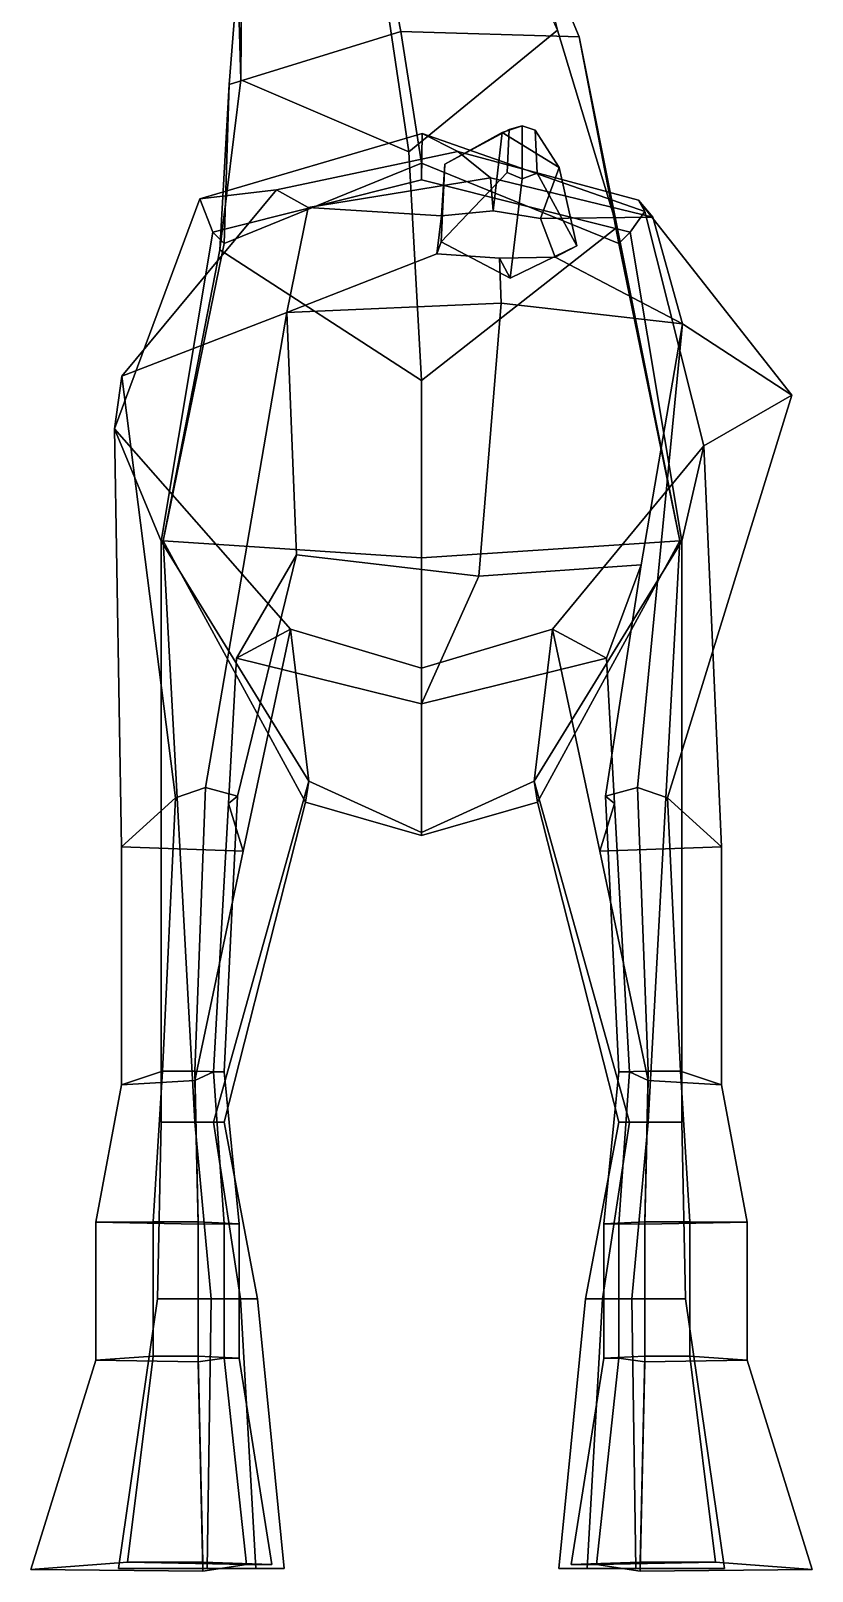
# Model space of a CAD drawing. Extents: x -125 to 83, y -151 to 364.
# Drawn here: x -82.8 to 82.8, y -151.2 to 175.3 of the extents above; entities that cross this region are included whole.
import ezdxf

# ---------------------------------------------------------------- set-up
doc = ezdxf.new("R2010")
doc.units = 0

msp = doc.modelspace()

# ---------------------------------------------------------------- linework, layer by layer
for points in [[(-38.885258, 187.292892, 167.400757), (-38.313564, 164.933929, 180.497772), (-37.962856, 213.10939, 207.168335), (-43.459381, 242.257141, 210.64621)], [(28.791374, 175.503693, 180.798462), (6.377842, 226.080399, 207.854843), (-6.787076, 177.236465, 211.239288), (-2.675127, 149.687653, 198.012787)], [(-38.313564, 164.933929, 180.497772), (-2.675127, 149.687653, 198.012787), (-6.787076, 177.236465, 211.239288), (-37.962856, 213.10939, 207.168335)], [(-4.400707, 175.187454, 144.453934), (-40.773338, 163.962677, 147.767288), (-38.885258, 187.292892, 167.400757), (-9.152091, 199.883392, 164.195862)], [(-4.400707, 175.187454, 144.453934), (-9.152091, 199.883392, 164.195862), (22.683449, 199.881317, 167.865845), (33.37426, 174.092957, 148.017242)], [(33.37426, 174.092957, 148.017242), (22.683449, 199.881317, 167.865845), (28.791374, 175.503693, 180.798462), (41.450428, 133.71962, 161.204773)], [(-42.729443, 128.908157, 161.155136), (-38.313564, 164.933929, 180.497772), (-38.885258, 187.292892, 167.400757), (-40.773338, 163.962677, 147.767288)], [(-41.803062, 130.234909, 122.744209), (-40.773338, 163.962677, 147.767288), (-4.400707, 175.187454, 144.453934), (0, 147.283051, 124.350525)], [(41.803062, 130.234909, 122.744209), (0, 147.283051, 124.350525), (-4.400707, 175.187454, 144.453934), (33.37426, 174.092957, 148.017242)], [(41.450428, 133.71962, 161.204773), (28.791374, 175.503693, 180.798462), (-2.675127, 149.687653, 198.012787), (0, 101.249313, 187.865921)], [(54.751179, 67.228371, 141.280304), (41.803062, 130.234909, 122.744209), (33.37426, 174.092957, 148.017242), (41.450428, 133.71962, 161.204773)], [(-54.751179, 67.228371, 141.280304), (-42.729443, 128.908157, 161.155136), (-40.773338, 163.962677, 147.767288), (-41.803062, 130.234909, 122.744209)], [(-42.729443, 128.908157, 161.155136), (0, 101.249313, 187.865921), (-2.675127, 149.687653, 198.012787), (-38.313564, 164.933929, 180.497772)], [(-46.987511, 139.726822, 9.346313), (-44.240997, 132.665176, 92.128342), (0, 143.786972, 91.892464), (0.17628, 153.595398, 21.717419)], [(0.17628, 153.595398, 21.717419), (7.671607, 149.790848, -15.162457), (-30.735744, 141.627258, -24.501207), (-46.987511, 139.726822, 9.346313)], [(47.340069, 137.018036, 28.949497), (0.17628, 153.595398, 21.717419), (0, 143.786972, 91.892464), (44.240997, 132.665176, 92.128342)], [(0.17628, 153.595398, 21.717419), (47.340069, 137.018036, 28.949497), (45.996861, 139.423721, -8.554616), (7.671607, 149.790848, -15.162457)], [(18.147856, 145.32196, -82.664185), (4.174526, 130.606812, -73.957863), (4.96375, 147.065796, -63.556217), (18.595926, 154.430862, -81.005142)], [(4.96375, 147.065796, -63.556217), (4.209565, 136.159164, -53.777355), (15.206003, 137.154694, -53.721924), (17.059198, 153.821976, -59.868282)], [(18.595926, 154.430862, -81.005142), (4.96375, 147.065796, -63.556217), (17.059198, 153.821976, -59.868282), (21.33436, 155.210403, -80.30307)], [(29.144838, 146.371429, -58.530895), (17.059198, 153.821976, -59.868282), (15.206003, 137.154694, -53.721924), (25.231163, 135.555466, -49.408642)], [(24.068083, 154.273682, -79.86792), (21.33436, 155.210403, -80.30307), (17.059198, 153.821976, -59.868282), (29.144838, 146.371429, -58.530895)], [(21.340763, 143.985046, -82.228783), (18.147856, 145.32196, -82.664185), (18.595926, 154.430862, -81.005142), (21.33436, 155.210403, -80.30307)], [(21.340763, 143.985046, -82.228783), (21.33436, 155.210403, -80.30307), (24.068083, 154.273682, -79.86792), (24.526556, 145.138824, -81.338562)], [(24.526556, 145.138824, -81.338562), (24.068083, 154.273682, -79.86792), (29.144838, 146.371429, -58.530895), (32.888336, 129.782242, -67.990562)], [(0, 143.786972, 91.892464), (-44.240997, 132.665176, 92.128342), (-41.803062, 130.234909, 122.744209), (0, 147.283051, 124.350525)], [(7.671607, 149.790848, -15.162457), (14.607301, 144.145477, -49.647385), (-24.039255, 137.905518, -48.199696), (-30.735744, 141.627258, -24.501207)], [(0, 143.786972, 91.892464), (0, 147.283051, 124.350525), (41.803062, 130.234909, 122.744209), (44.240997, 132.665176, 92.128342)], [(4.174526, 130.606812, -73.957863), (3.238928, 128.066803, -60.767242), (4.209565, 136.159164, -53.777355), (4.96375, 147.065796, -63.556217)], [(7.671607, 149.790848, -15.162457), (45.996861, 139.423721, -8.554616), (49.006176, 135.807892, -33.019375), (14.607301, 144.145477, -49.647385)], [(4.209565, 136.159164, -53.777355), (-24.039255, 137.905518, -48.199696), (14.607301, 144.145477, -49.647385), (15.206003, 137.154694, -53.721924)], [(21.340763, 143.985046, -82.228783), (18.783218, 122.9319, -73.417419), (4.174526, 130.606812, -73.957863), (18.147856, 145.32196, -82.664185)], [(25.231163, 135.555466, -49.408642), (15.206003, 137.154694, -53.721924), (14.607301, 144.145477, -49.647385), (49.006176, 135.807892, -33.019375)], [(21.340763, 143.985046, -82.228783), (24.526556, 145.138824, -81.338562), (32.888336, 129.782242, -67.990562), (18.783218, 122.9319, -73.417419)], [(32.888336, 129.782242, -67.990562), (29.144838, 146.371429, -58.530895), (25.231163, 135.555466, -49.408642), (28.34848, 127.345734, -55.548969)], [(-46.987511, 139.726822, 9.346313), (-30.735744, 141.627258, -24.501207), (-63.523182, 102.156563, -37.293053), (-65.045494, 90.957916, 11.291101)], [(-63.523182, 102.156563, -37.293053), (-30.735744, 141.627258, -24.501207), (-24.039255, 137.905518, -48.199696), (-28.516211, 115.642296, -57.462017)], [(-65.045494, 90.957916, 11.291101), (-55.196064, 67.182831, 93.057167), (-44.240997, 132.665176, 92.128342), (-46.987511, 139.726822, 9.346313)], [(3.238928, 128.066803, -60.767242), (-28.516211, 115.642296, -57.462017), (-24.039255, 137.905518, -48.199696), (4.209565, 136.159164, -53.777355)], [(78.450127, 98.079521, -7.788118), (55.286987, 113.235741, -40.046013), (49.006176, 135.807892, -33.019375), (45.996861, 139.423721, -8.554616)], [(47.340069, 137.018036, 28.949497), (59.843903, 87.371475, 37.245647), (78.450127, 98.079521, -7.788118), (45.996861, 139.423721, -8.554616)], [(28.34848, 127.345734, -55.548969), (25.231163, 135.555466, -49.408642), (49.006176, 135.807892, -33.019375), (55.286987, 113.235741, -40.046013)], [(59.843903, 87.371475, 37.245647), (47.340069, 137.018036, 28.949497), (44.240997, 132.665176, 92.128342), (55.196064, 67.182831, 93.057167)], [(-55.196064, 67.182831, 93.057167), (-54.751179, 67.228371, 141.280304), (-41.803062, 130.234909, 122.744209), (-44.240997, 132.665176, 92.128342)], [(54.751179, 67.228371, 141.280304), (41.450428, 133.71962, 161.204773), (0, 101.249313, 187.865921), (0, 63.613926, 181.441666)], [(55.196064, 67.182831, 93.057167), (44.240997, 132.665176, 92.128342), (41.803062, 130.234909, 122.744209), (54.751179, 67.228371, 141.280304)], [(-54.751179, 67.228371, 141.280304), (0, 63.613926, 181.441666), (0, 101.249313, 187.865921), (-42.729443, 128.908157, 161.155136)], [(3.238928, 128.066803, -60.767242), (16.526852, 127.124039, -61.800941), (16.862112, 117.59893, -65.029594), (-28.516211, 115.642296, -57.462017)], [(18.783218, 122.9319, -73.417419), (16.526852, 127.124039, -61.800941), (3.238928, 128.066803, -60.767242), (4.174526, 130.606812, -73.957863)], [(18.783218, 122.9319, -73.417419), (32.888336, 129.782242, -67.990562), (28.34848, 127.345734, -55.548969), (16.526852, 127.124039, -61.800941)], [(28.34848, 127.345734, -55.548969), (55.286987, 113.235741, -40.046013), (16.862112, 117.59893, -65.029594), (16.526852, 127.124039, -61.800941)], [(12.163473, 59.761002, -52.075634), (-26.483082, 64.237991, -48.819004), (-28.516211, 115.642296, -57.462017), (16.862112, 117.59893, -65.029594)], [(12.163473, 59.761002, -52.075634), (16.862112, 117.59893, -65.029594), (55.286987, 113.235741, -40.046013), (46.562347, 62.140358, -33.638683)], [(-28.516211, 115.642296, -57.462017), (-45.741467, 14.930993, -56.940601), (-52.094276, 12.784104, -52.670887), (-63.523182, 102.156563, -37.293053)], [(-28.516211, 115.642296, -57.462017), (-26.483082, 64.237991, -48.819004), (-38.965599, 13.139636, -53.377975), (-45.741467, 14.930993, -56.940601)], [(55.286987, 113.235741, -40.046013), (45.741467, 14.930993, -56.940601), (38.965599, 13.139636, -53.377975), (46.562347, 62.140358, -33.638683)], [(55.286987, 113.235741, -40.046013), (78.450127, 98.079521, -7.788118), (52.094276, 12.784104, -52.670887), (45.741467, 14.930993, -56.940601)], [(-65.045494, 90.957916, 11.291101), (-63.523182, 102.156563, -37.293053), (-52.094276, 12.784104, -52.670887), (-63.588051, 2.377827, 3.189799)], [(59.843903, 87.371475, 37.245647), (63.588051, 2.377827, 3.189799), (52.094276, 12.784104, -52.670887), (78.450127, 98.079521, -7.788118)], [(-27.790356, 48.528271, 24.341827), (-23.856325, 16.305479, 93.982857), (-55.196064, 67.182831, 93.057167), (-65.045494, 90.957916, 11.291101)], [(-65.045494, 90.957916, 11.291101), (-63.588051, 2.377827, 3.189799), (-37.754715, 1.41177, 7.847496), (-27.790356, 48.528271, 24.341827)], [(27.790356, 48.528271, 24.341827), (59.843903, 87.371475, 37.245647), (55.196064, 67.182831, 93.057167), (23.856325, 16.305479, 93.982857)], [(59.843903, 87.371475, 37.245647), (27.790356, 48.528271, 24.341827), (37.754715, 1.41177, 7.847496), (63.588051, 2.377827, 3.189799)], [(-48.027348, -56.033741, 129.883881), (-54.751179, 67.228371, 141.280304), (-55.196064, 67.182831, 93.057167), (-55.196064, -56.033741, 111.248528)], [(-44.093319, -56.033741, 111.665085), (-55.196064, -56.033741, 111.248528), (-55.196064, 67.182831, 93.057167), (-23.856325, 16.305479, 93.982857)], [(0, 4.757442, 141.280304), (0, 63.613926, 181.441666), (-54.751179, 67.228371, 141.280304), (-24.585321, 11.830916, 127.914009)], [(-41.803062, -56.033741, 124.607704), (-24.585321, 11.830916, 127.914009), (-54.751179, 67.228371, 141.280304), (-48.027348, -56.033741, 129.883881)], [(0, 4.757442, 141.280304), (24.585321, 11.830916, 127.914009), (54.751179, 67.228371, 141.280304), (0, 63.613926, 181.441666)], [(44.093319, -56.033741, 111.665085), (23.856325, 16.305479, 93.982857), (55.196064, 67.182831, 93.057167), (55.196064, -56.033741, 111.248528)], [(41.803062, -56.033741, 124.607704), (48.027348, -56.033741, 129.883881), (54.751179, 67.228371, 141.280304), (24.585321, 11.830916, 127.914009)], [(48.027348, -56.033741, 129.883881), (55.196064, -56.033741, 111.248528), (55.196064, 67.182831, 93.057167), (54.751179, 67.228371, 141.280304)], [(-38.965599, 13.139636, -53.377975), (-26.483082, 64.237991, -48.819004), (-39.198265, 42.33205, -23.737019), (-40.906391, 11.582092, -50.280361)], [(0, 32.707623, -23.532904), (-39.198265, 42.33205, -23.737019), (-26.483082, 64.237991, -48.819004), (12.163473, 59.761002, -52.075634)], [(0, 32.707623, -23.532904), (12.163473, 59.761002, -52.075634), (46.562347, 62.140358, -33.638683), (39.198265, 42.33205, -23.737019)], [(46.562347, 62.140358, -33.638683), (38.965599, 13.139636, -53.377975), (40.906391, 11.582092, -50.280361), (39.198265, 42.33205, -23.737019)], [(-37.754715, 1.41177, 7.847496), (-40.906391, 11.582092, -50.280361), (-39.198265, 42.33205, -23.737019), (-27.790356, 48.528271, 24.341827)], [(-27.790356, 48.528271, 24.341827), (-39.198265, 42.33205, -23.737019), (0, 32.707623, -23.532904), (0, 40.245144, 24.341827)], [(0, 40.245144, 24.341827), (0, 5.436996, 94.213356), (-23.856325, 16.305479, 93.982857), (-27.790356, 48.528271, 24.341827)], [(0, 40.245144, 24.341827), (27.790356, 48.528271, 24.341827), (23.856325, 16.305479, 93.982857), (0, 5.436996, 94.213356)], [(27.790356, 48.528271, 24.341827), (0, 40.245144, 24.341827), (0, 32.707623, -23.532904), (39.198265, 42.33205, -23.737019)], [(37.754715, 1.41177, 7.847496), (27.790356, 48.528271, 24.341827), (39.198265, 42.33205, -23.737019), (40.906391, 11.582092, -50.280361)], [(-48.027348, -45.183441, -57.533676), (-54.85437, -45.183441, -57.533676), (-52.094276, 12.784104, -52.670887), (-45.741467, 14.930993, -56.940601)], [(-45.741467, 14.930993, -56.940601), (-38.965599, 13.139636, -53.377975), (-41.803062, -45.332352, -57.533676), (-48.027348, -45.183441, -57.533676)], [(-44.093319, -56.033741, 111.665085), (-23.856325, 16.305479, 93.982857), (-24.585321, 11.830916, 127.914009), (-41.803062, -56.033741, 124.607704)], [(-41.803062, -45.332352, -57.533676), (-38.965599, 13.139636, -53.377975), (-40.906391, 11.582092, -50.280361), (-44.083553, -45.340538, -57.533676)], [(0, 5.436996, 94.213356), (0, 4.757442, 141.280304), (-24.585321, 11.830916, 127.914009), (-23.856325, 16.305479, 93.982857)], [(0, 5.436996, 94.213356), (23.856325, 16.305479, 93.982857), (24.585321, 11.830916, 127.914009), (0, 4.757442, 141.280304)], [(44.093319, -56.033741, 111.665085), (41.803062, -56.033741, 124.607704), (24.585321, 11.830916, 127.914009), (23.856325, 16.305479, 93.982857)], [(45.741467, 14.930993, -56.940601), (48.027348, -45.183441, -57.533676), (41.803062, -45.332352, -57.533676), (38.965599, 13.139636, -53.377975)], [(41.803062, -45.332352, -57.533676), (44.083553, -45.340538, -57.533676), (40.906391, 11.582092, -50.280361), (38.965599, 13.139636, -53.377975)], [(48.027348, -45.183441, -57.533676), (45.741467, 14.930993, -56.940601), (52.094276, 12.784104, -52.670887), (54.85437, -45.183441, -57.533676)], [(-52.094276, 12.784104, -52.670887), (-54.85437, -45.183441, -57.533676), (-63.588051, -48.109428, -9.157142), (-63.588051, 2.377827, 3.189799)], [(-44.083553, -45.340538, -57.533676), (-40.906391, 11.582092, -50.280361), (-37.754715, 1.41177, 7.847496), (-48.027348, -47.162434, -9.157142)], [(44.083553, -45.340538, -57.533676), (48.027348, -47.162434, -9.157142), (37.754715, 1.41177, 7.847496), (40.906391, 11.582092, -50.280361)], [(52.094276, 12.784104, -52.670887), (63.588051, 2.377827, 3.189799), (63.588051, -48.109428, -9.157142), (54.85437, -45.183441, -57.533676)], [(-63.588051, 2.377827, 3.189799), (-63.588051, -48.109428, -9.157142), (-48.027348, -47.162434, -9.157142), (-37.754715, 1.41177, 7.847496)], [(63.588051, 2.377827, 3.189799), (37.754715, 1.41177, 7.847496), (48.027348, -47.162434, -9.157142), (63.588051, -48.109428, -9.157142)], [(-69.012375, -77.201744, -37.771091), (-63.588051, -48.109428, -9.157142), (-54.85437, -45.183441, -57.533676), (-56.824913, -77.149879, -69.850327)], [(-56.824913, -77.149879, -69.850327), (-54.85437, -45.183441, -57.533676), (-48.027348, -45.183441, -57.533676), (-47.298107, -77.149879, -71.011612)], [(-38.612396, -77.517601, -70.666359), (-47.298107, -77.149879, -71.011612), (-48.027348, -45.183441, -57.533676), (-41.803062, -45.332352, -57.533676)], [(-47.298107, -77.586189, -37.771091), (-41.794704, -77.537781, -69.823059), (-44.083553, -45.340538, -57.533676), (-48.027348, -47.162434, -9.157142)], [(-41.794704, -77.537781, -69.823059), (-38.612396, -77.517601, -70.666359), (-41.803062, -45.332352, -57.533676), (-44.083553, -45.340538, -57.533676)], [(38.612396, -77.517601, -70.666359), (41.803062, -45.332352, -57.533676), (48.027348, -45.183441, -57.533676), (47.298107, -77.149879, -71.011612)], [(41.794704, -77.537781, -69.823059), (44.083553, -45.340538, -57.533676), (41.803062, -45.332352, -57.533676), (38.612396, -77.517601, -70.666359)], [(47.298107, -77.586189, -37.771091), (48.027348, -47.162434, -9.157142), (44.083553, -45.340538, -57.533676), (41.794704, -77.537781, -69.823059)], [(56.824913, -77.149879, -69.850327), (47.298107, -77.149879, -71.011612), (48.027348, -45.183441, -57.533676), (54.85437, -45.183441, -57.533676)], [(69.012375, -77.201744, -37.771091), (56.824913, -77.149879, -69.850327), (54.85437, -45.183441, -57.533676), (63.588051, -48.109428, -9.157142)], [(-47.298107, -77.586189, -37.771091), (-48.027348, -47.162434, -9.157142), (-63.588051, -48.109428, -9.157142), (-69.012375, -77.201744, -37.771091)], [(47.298107, -77.586189, -37.771091), (69.012375, -77.201744, -37.771091), (63.588051, -48.109428, -9.157142), (48.027348, -47.162434, -9.157142)], [(-38.367561, -93.479431, 95.436691), (-55.909901, -93.479431, 94.778519), (-55.196064, -56.033741, 111.248528), (-44.093319, -56.033741, 111.665085)], [(-44.583328, -93.479431, 124.222374), (-48.027348, -56.033741, 129.883881), (-55.196064, -56.033741, 111.248528), (-55.909901, -93.479431, 94.778519)], [(-44.583328, -93.479431, 124.222374), (-34.748959, -93.479431, 115.886017), (-41.803062, -56.033741, 124.607704), (-48.027348, -56.033741, 129.883881)], [(-34.748959, -93.479431, 115.886017), (-38.367561, -93.479431, 95.436691), (-44.093319, -56.033741, 111.665085), (-41.803062, -56.033741, 124.607704)], [(34.748959, -93.479431, 115.886017), (41.803062, -56.033741, 124.607704), (44.093319, -56.033741, 111.665085), (38.367561, -93.479431, 95.436691)], [(44.583328, -93.479431, 124.222374), (48.027348, -56.033741, 129.883881), (41.803062, -56.033741, 124.607704), (34.748959, -93.479431, 115.886017)], [(38.367561, -93.479431, 95.436691), (44.093319, -56.033741, 111.665085), (55.196064, -56.033741, 111.248528), (55.909901, -93.479431, 94.778519)], [(44.583328, -93.479431, 124.222374), (55.909901, -93.479431, 94.778519), (55.196064, -56.033741, 111.248528), (48.027348, -56.033741, 129.883881)], [(-69.012375, -106.441193, -17.307432), (-69.012375, -77.201744, -37.771091), (-56.824913, -77.149879, -69.850327), (-56.824913, -105.603165, -47.19862)], [(-47.298107, -106.82563, -17.307432), (-47.298107, -77.586189, -37.771091), (-69.012375, -77.201744, -37.771091), (-69.012375, -106.441193, -17.307432)], [(-56.824913, -105.603165, -47.19862), (-56.824913, -77.149879, -69.850327), (-47.298107, -77.149879, -71.011612), (-47.298107, -105.603165, -47.343781)], [(-38.612396, -106.010994, -47.300629), (-47.298107, -105.603165, -47.343781), (-47.298107, -77.149879, -71.011612), (-38.612396, -77.517601, -70.666359)], [(-47.298107, -106.82563, -17.307432), (-41.794704, -106.033386, -47.19521), (-41.794704, -77.537781, -69.823059), (-47.298107, -77.586189, -37.771091)], [(-41.794704, -106.033386, -47.19521), (-38.612396, -106.010994, -47.300629), (-38.612396, -77.517601, -70.666359), (-41.794704, -77.537781, -69.823059)], [(38.612396, -106.010994, -47.300629), (38.612396, -77.517601, -70.666359), (47.298107, -77.149879, -71.011612), (47.298107, -105.603165, -47.343781)], [(41.794704, -106.033386, -47.19521), (41.794704, -77.537781, -69.823059), (38.612396, -77.517601, -70.666359), (38.612396, -106.010994, -47.300629)], [(47.298107, -106.82563, -17.307432), (47.298107, -77.586189, -37.771091), (41.794704, -77.537781, -69.823059), (41.794704, -106.033386, -47.19521)], [(56.824913, -105.603165, -47.19862), (47.298107, -105.603165, -47.343781), (47.298107, -77.149879, -71.011612), (56.824913, -77.149879, -69.850327)], [(47.298107, -106.82563, -17.307432), (69.012375, -106.441193, -17.307432), (69.012375, -77.201744, -37.771091), (47.298107, -77.586189, -37.771091)], [(69.012375, -106.441193, -17.307432), (56.824913, -105.603165, -47.19862), (56.824913, -77.149879, -69.850327), (69.012375, -77.201744, -37.771091)], [(-35.107422, -150.587738, 95.279465), (-64.227699, -150.587738, 94.101349), (-55.909901, -93.479431, 94.778519), (-38.367561, -93.479431, 95.436691)], [(-45.425594, -150.587738, 146.805832), (-44.583328, -93.479431, 124.222374), (-55.909901, -93.479431, 94.778519), (-64.227699, -150.587738, 94.101349)], [(-45.425594, -150.587738, 146.805832), (-29.100542, -150.587738, 131.883759), (-34.748959, -93.479431, 115.886017), (-44.583328, -93.479431, 124.222374)], [(-29.100542, -150.587738, 131.883759), (-35.107422, -150.587738, 95.279465), (-38.367561, -93.479431, 95.436691), (-34.748959, -93.479431, 115.886017)], [(29.100542, -150.587738, 131.883759), (34.748959, -93.479431, 115.886017), (38.367561, -93.479431, 95.436691), (35.107422, -150.587738, 95.279465)], [(45.425594, -150.587738, 146.805832), (44.583328, -93.479431, 124.222374), (34.748959, -93.479431, 115.886017), (29.100542, -150.587738, 131.883759)], [(35.107422, -150.587738, 95.279465), (38.367561, -93.479431, 95.436691), (55.909901, -93.479431, 94.778519), (64.227699, -150.587738, 94.101349)], [(45.425594, -150.587738, 146.805832), (64.227699, -150.587738, 94.101349), (55.909901, -93.479431, 94.778519), (44.583328, -93.479431, 124.222374)], [(-82.781921, -150.825195, 24.965988), (-69.012375, -106.441193, -17.307432), (-56.824913, -105.603165, -47.19862), (-62.306969, -149.285919, -43.078991)], [(-46.301933, -151.182999, 24.965988), (-47.298107, -106.82563, -17.307432), (-69.012375, -106.441193, -17.307432), (-82.781921, -150.825195, 24.965988)], [(-62.306969, -149.285919, -43.078991), (-56.824913, -105.603165, -47.19862), (-47.298107, -105.603165, -47.343781), (-46.301933, -149.285919, -43.786045)], [(-31.709936, -149.768158, -43.57584), (-46.301933, -149.285919, -43.786045), (-47.298107, -105.603165, -47.343781), (-38.612396, -106.010994, -47.300629)], [(-46.301933, -151.182999, 24.965988), (-37.056217, -149.794662, -43.062393), (-41.794704, -106.033386, -47.19521), (-47.298107, -106.82563, -17.307432)], [(-37.056217, -149.794662, -43.062393), (-31.709936, -149.768158, -43.57584), (-38.612396, -106.010994, -47.300629), (-41.794704, -106.033386, -47.19521)], [(31.709936, -149.768158, -43.57584), (38.612396, -106.010994, -47.300629), (47.298107, -105.603165, -47.343781), (46.301933, -149.285919, -43.786045)], [(37.056217, -149.794662, -43.062393), (41.794704, -106.033386, -47.19521), (38.612396, -106.010994, -47.300629), (31.709936, -149.768158, -43.57584)], [(46.301933, -151.182999, 24.965988), (47.298107, -106.82563, -17.307432), (41.794704, -106.033386, -47.19521), (37.056217, -149.794662, -43.062393)], [(62.306969, -149.285919, -43.078991), (46.301933, -149.285919, -43.786045), (47.298107, -105.603165, -47.343781), (56.824913, -105.603165, -47.19862)], [(46.301933, -151.182999, 24.965988), (82.781921, -150.825195, 24.965988), (69.012375, -106.441193, -17.307432), (47.298107, -106.82563, -17.307432)], [(82.781921, -150.825195, 24.965988), (62.306969, -149.285919, -43.078991), (56.824913, -105.603165, -47.19862), (69.012375, -106.441193, -17.307432)], [(-82.781921, -150.825195, 24.965988), (-62.306969, -149.285919, -43.078991), (-37.056217, -149.794662, -43.062393), (-46.301933, -151.182999, 24.965988)], [(-62.306969, -149.285919, -43.078991), (-46.301933, -149.285919, -43.786045), (-31.709936, -149.768158, -43.57584), (-37.056217, -149.794662, -43.062393)], [(62.306969, -149.285919, -43.078991), (37.056217, -149.794662, -43.062393), (31.709936, -149.768158, -43.57584), (46.301933, -149.285919, -43.786045)], [(82.781921, -150.825195, 24.965988), (46.301933, -151.182999, 24.965988), (37.056217, -149.794662, -43.062393), (62.306969, -149.285919, -43.078991)], [(-64.227699, -150.587738, 94.101349), (-35.107422, -150.587738, 95.279465), (-29.100542, -150.587738, 131.883759), (-45.425594, -150.587738, 146.805832)], [(64.227699, -150.587738, 94.101349), (45.425594, -150.587738, 146.805832), (29.100542, -150.587738, 131.883759), (35.107422, -150.587738, 95.279465)]]:
    msp.add_3dface(points)

doc.saveas('drawing.dxf')
